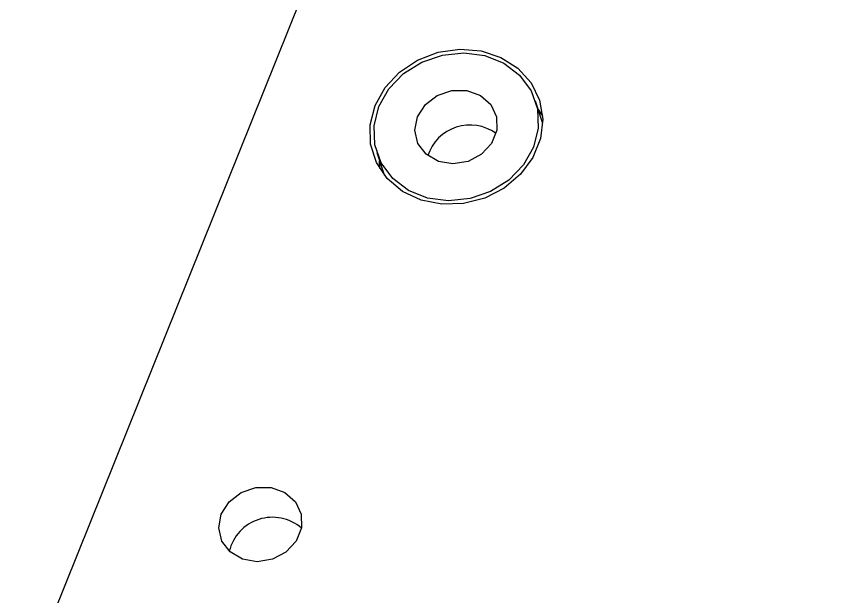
# Model space of a CAD drawing. Header units: millimetres. Extents: x 2 to 1109, y 2 to 430.
# Drawn here: x 56.07 to 75.86, y 173.91 to 187.82 of the extents above; entities that cross this region are included whole.
import ezdxf

# ---------------------------------------------------------------- set-up
doc = ezdxf.new("R2010")
doc.units = ezdxf.units.MM
doc.header["$LTSCALE"] = 0.5
doc.layers.add('几何体', color=7, linetype='Continuous')

msp = doc.modelspace()

# ---------------------------------------------------------------- linework, layer by layer
at = {"layer": '几何体'}
for p, q in [((56.066, 171.286), (75.86, 220.475)), ((68.691, 185.253), (68.518, 185.787)), ((64.712, 184.557), (64.885, 184.023)), ((64.78, 184.173), (64.777, 184.356))]:
    msp.add_line(p, q, dxfattribs=at)
at = {"layer": '几何体', "flags": 128}
for points in [[(64.668, 185.683), (64.909, 186.113), (65.257, 186.484), (65.69, 186.773), (66.182, 186.961), (66.7, 187.036), (67.214, 186.995), (67.689, 186.839), (68.098, 186.578), (68.413, 186.229), (68.615, 185.813), (68.692, 185.357), (68.638, 184.89), (68.457, 184.44), (68.16, 184.036), (67.766, 183.704), (67.3, 183.464), (66.791, 183.331), (66.271, 183.314), (65.772, 183.413), (65.327, 183.623), (64.962, 183.931), (64.702, 184.316), (64.561, 184.755), (64.55, 185.221), (64.668, 185.683)], [(64.761, 185.659), (65.002, 186.084), (65.353, 186.448), (65.79, 186.724), (66.284, 186.895), (66.8, 186.949), (67.303, 186.881), (67.76, 186.697), (68.138, 186.408), (68.413, 186.036), (68.565, 185.605), (68.585, 185.144), (68.47, 184.685), (68.229, 184.259), (67.878, 183.896), (67.44, 183.619), (66.947, 183.449), (66.431, 183.395), (65.928, 183.463), (65.471, 183.647), (65.093, 183.935), (64.818, 184.308), (64.666, 184.739), (64.646, 185.2), (64.761, 185.659)], [(65.688, 185.415), (65.875, 185.708), (66.162, 185.927), (66.51, 186.045), (66.872, 186.045), (67.2, 185.927), (67.449, 185.707), (67.585, 185.415), (67.59, 185.09), (67.464, 184.776), (67.223, 184.515), (66.9, 184.343), (66.538, 184.283), (66.187, 184.344), (65.894, 184.516), (65.698, 184.776), (65.627, 185.09), (65.688, 185.415)], [(68.583, 185.586), (68.65, 185.494), (68.688, 185.436)], [(60.98, 175.882), (61.169, 176.177), (61.459, 176.399), (61.81, 176.518), (62.176, 176.518), (62.507, 176.399), (62.758, 176.176), (62.896, 175.881), (62.901, 175.553), (62.774, 175.236), (62.53, 174.972), (62.204, 174.799), (61.839, 174.738), (61.485, 174.799), (61.189, 174.973), (60.991, 175.236), (60.918, 175.553), (60.98, 175.882)]]:
    msp.add_lwpolyline(points, dxfattribs=at)
at = {"layer": '几何体'}
for centre, radius, start, end in [((66.944, 184.155), 1.062, 53.78, 162.0499), ((62.206, 174.742), 1.064, 49.268, 166.5618)]:
    msp.add_arc(centre, radius, start, end, dxfattribs=at)

doc.saveas('drawing.dxf')
